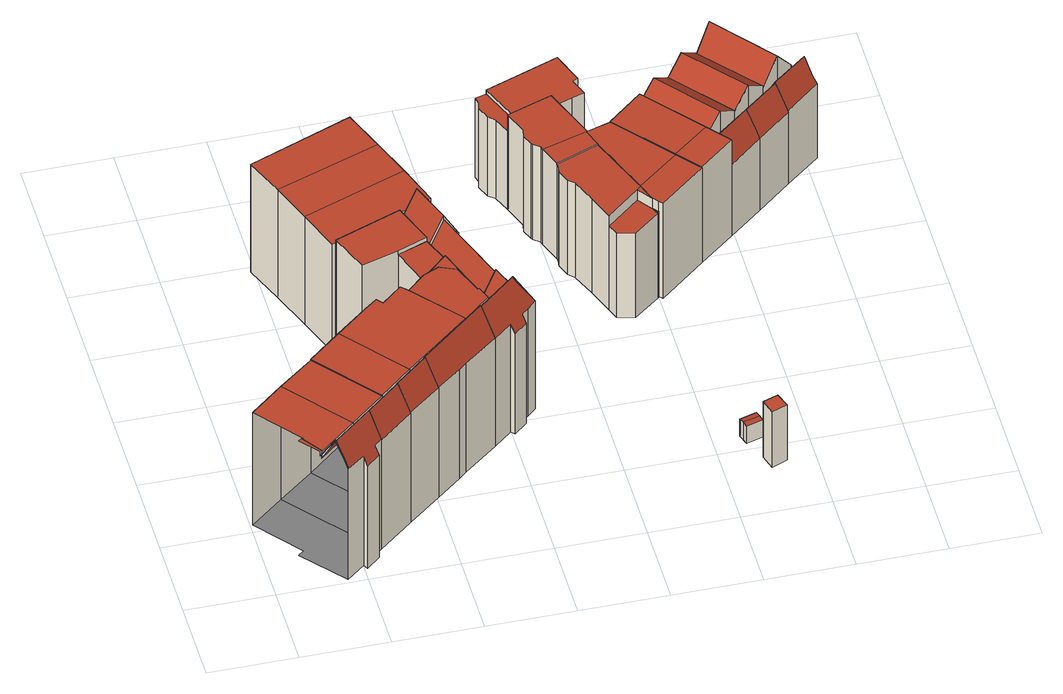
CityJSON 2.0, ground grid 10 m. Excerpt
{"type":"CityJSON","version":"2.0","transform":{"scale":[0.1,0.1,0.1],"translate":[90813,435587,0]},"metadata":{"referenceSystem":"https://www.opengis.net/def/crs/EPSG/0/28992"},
"CityObjects":{
"building1":{"type":"Building","attributes":{"TerrainHeight":0.61,"bron_tex":"UltraCAM-X 10cm juni 2008","voll_tex":"complete","bron_geo":"Lidar 15-30 punten - nov. 2008","status":"1"},"geometry":[{"type":"MultiSurface","lod":"2","boundaries":[[[0,1,2,3,4,5]],[[6,7,8,9]],[[10,11,12]],[[13,10,12,14]],[[15,16,17,18,19,20,21,22]],[[23,15,22,24]],[[25,26,27,28,29,30,31,32,33,34]],[[6,9,3,2]],[[9,8,13,14]],[[12,35,36]],[[37,11,16]],[[14,12,36,23]],[[21,38,22]],[[21,20,27,26]],[[20,19,28,27]],[[19,18,29,28]],[[18,17,30,29]],[[17,16,31,30]],[[37,15,39]],[[15,35,39]],[[0,5,25,34]],[[4,3,23,24]]],"semantics":{"surfaces":[{"type":"RoofSurface"},{"type":"GroundSurface"},{"type":"WallSurface"}],"values":[0,0,0,0,0,0,1,2,2,2,2,2,2,2,2,2,2,2,2,2,2,2]}}]},
"building2":{"type":"Building","attributes":{"TerrainHeight":0.63,"bron_tex":"UltraCAM-X 10cm juni 2008","voll_tex":"complete","bron_geo":"Lidar 15-30 punten - nov. 2008","status":"1"},"geometry":[{"type":"MultiSurface","lod":"2","boundaries":[[[5,4,40,41]],[[22,38,42,43]],[[24,22,43,44]],[[45,46,26,25]],[[42,38,26,46]],[[5,41,45,25]],[[40,4,24,44]]],"semantics":{"surfaces":[{"type":"RoofSurface"},{"type":"GroundSurface"},{"type":"WallSurface"}],"values":[0,0,0,1,2,2,2]}}]},
"building3":{"type":"Building","attributes":{"TerrainHeight":0.52,"bron_tex":"UltraCAM-X 10cm juni 2008","voll_tex":"complete","bron_geo":"Lidar 15-30 punten - nov. 2008","status":"1"},"geometry":[{"type":"MultiSurface","lod":"2","boundaries":[[[47,48,49,50]],[[51,52,53,54]],[[55,51,54,56]],[[57,58,46,45]],[[53,52,46,58]],[[52,51,43,42]],[[51,55,44,43]],[[47,50,57,45]],[[49,48,55,56]],[[48,47,41,40]]],"semantics":{"surfaces":[{"type":"RoofSurface"},{"type":"GroundSurface"},{"type":"WallSurface"}],"values":[0,0,0,1,2,2,2,2,2,2]}}]},
"building4":{"type":"Building","attributes":{"TerrainHeight":0.45,"bron_tex":"UltraCAM-X 10cm juni 2008","voll_tex":"complete","bron_geo":"Lidar 15-30 punten - nov. 2008","status":"1"},"geometry":[{"type":"MultiSurface","lod":"2","boundaries":[[[50,49,59,60,61,62,63,64]],[[65,66,67,68,69,70]],[[71,65,70,72]],[[73,74,75,76,58,57,77,78,79,80]],[[70,69,81,82]],[[69,68,75,74]],[[68,67,76,75]],[[67,66,58,76]],[[66,65,54,53]],[[72,70,82,83]],[[65,71,56,54]],[[50,64,77,57]],[[64,63,78,77]],[[63,62,79,78]],[[62,61,80,79]],[[61,60,73,80]],[[60,59,84,85]],[[59,49,71,72]]],"semantics":{"surfaces":[{"type":"RoofSurface"},{"type":"GroundSurface"},{"type":"WallSurface"}],"values":[0,0,0,1,2,2,2,2,2,2,2,2,2,2,2,2,2,2]}}]},
"building5":{"type":"Building","attributes":{"TerrainHeight":0.44,"bron_tex":"UltraCAM-X 10cm juni 2008","voll_tex":"complete","bron_geo":"Lidar 15-30 punten - nov. 2008","status":"1"},"geometry":[{"type":"MultiSurface","lod":"2","boundaries":[[[86,87,88,89]],[[90,91,92,93]],[[86,89,92,91]],[[89,88,93,92]],[[87,86,91,90]]],"semantics":{"surfaces":[{"type":"RoofSurface"},{"type":"GroundSurface"},{"type":"WallSurface"}],"values":[0,1,2,2,2]}}]},
"building6":{"type":"Building","attributes":{"TerrainHeight":0.46,"bron_tex":"UltraCAM-X 10cm juni 2008","voll_tex":"complete","bron_geo":"Lidar 15-30 punten - nov. 2008","status":"1"},"geometry":[{"type":"MultiSurface","lod":"2","boundaries":[[[88,87,94,95]],[[90,93,96,97]],[[88,95,96,93]],[[94,87,90,97]]],"semantics":{"surfaces":[{"type":"RoofSurface"},{"type":"GroundSurface"},{"type":"WallSurface"}],"values":[0,1,2,2]}}]},
"building7":{"type":"Building","attributes":{"TerrainHeight":0.47,"bron_tex":"UltraCAM-X 10cm juni 2008","voll_tex":"complete","bron_geo":"Lidar 15-30 punten - nov. 2008","status":"1"},"geometry":[{"type":"MultiSurface","lod":"2","boundaries":[[[95,94,98,99,100,101]],[[97,96,102,103,104]],[[95,101,102,96]],[[101,100,105,102]],[[100,99,103,105]],[[99,98,104,103]],[[98,94,97,104]]],"semantics":{"surfaces":[{"type":"RoofSurface"},{"type":"GroundSurface"},{"type":"WallSurface"}],"values":[0,1,2,2,2,2,2]}}]},
"building8":{"type":"Building","attributes":{"TerrainHeight":0.47,"bron_tex":"UltraCAM-X 10cm juni 2008","voll_tex":"complete","bron_geo":"Lidar 15-30 punten - nov. 2008","status":"1"},"geometry":[{"type":"MultiSurface","lod":"2","boundaries":[[[106,107,108,109,110]],[[111,112,113,114]],[[112,115,116,113]],[[103,102,117,118,119]],[[112,111,102,120]],[[111,114,117,102]],[[114,113,121,122]],[[115,112,120,105]],[[113,116,123,121]],[[107,106,105,103]],[[106,110,116,115]],[[110,109,124,125]],[[109,108,119,118]],[[108,107,103,119]]],"semantics":{"surfaces":[{"type":"RoofSurface"},{"type":"GroundSurface"},{"type":"WallSurface"}],"values":[0,0,0,1,2,2,2,2,2,2,2,2,2,2]}}]},
"building9":{"type":"Building","attributes":{"TerrainHeight":0.56,"bron_tex":"UltraCAM-X 10cm juni 2008","voll_tex":"complete","bron_geo":"Lidar 15-30 punten - nov. 2008","status":"1"},"geometry":[{"type":"MultiSurface","lod":"2","boundaries":[[[85,84,126,127,128,129,130,131]],[[132,133,134,135]],[[136,132,135,137,138,139,140,141,142]],[[82,81,143,144,145,146,147,148,149]],[[83,82,149,150]],[[151,152,153,154,155,156,157,158,159,160,161,162,163,74,73,164,165,166]],[[133,132,167,168]],[[132,136,169,167]],[[136,142,153,152]],[[142,141,154,153]],[[141,140,155,154]],[[140,139,156,155]],[[139,138,157,156]],[[138,137,158,157]],[[170,148,137,135]],[[149,170,135,171]],[[148,147,159,158]],[[147,146,160,159]],[[146,145,161,160]],[[145,144,162,161]],[[144,143,163,162]],[[143,81,74,163]],[[150,149,171,134]],[[85,131,164,73]],[[131,130,172,173]],[[130,129,174,172]],[[129,128,175,174]],[[128,127,176,175]],[[127,126,134,133]],[[126,84,83,150]]],"semantics":{"surfaces":[{"type":"RoofSurface"},{"type":"GroundSurface"},{"type":"WallSurface"}],"values":[0,0,0,0,0,1,2,2,2,2,2,2,2,2,2,2,2,2,2,2,2,2,2,2,2,2,2,2,2,2]}}]},
"building10":{"type":"Building","attributes":{"TerrainHeight":1.01,"bron_tex":"UltraCAM-X 10cm juni 2008","voll_tex":"complete","bron_geo":"Lidar 15-30 punten - nov. 2008","status":"1"},"geometry":[{"type":"MultiSurface","lod":"2","boundaries":[[[173,172,174,175,176,177]],[[125,124,178]],[[124,179,180,181,178]],[[122,121,167,169]],[[121,123,168,167]],[[118,117,152,151,166,165,164,182]],[[122,169,152,117]],[[173,177,181,180]],[[177,176,168,183]],[[125,178,184,123]],[[178,181,183,184]],[[180,179,182,164]],[[179,124,118,182]]],"semantics":{"surfaces":[{"type":"RoofSurface"},{"type":"GroundSurface"},{"type":"WallSurface"}],"values":[0,0,0,0,0,1,2,2,2,2,2,2,2]}}]},
"building11":{"type":"Building","attributes":{"TerrainHeight":2.29,"bron_tex":"UltraCAM-X 10cm juni 2008","voll_tex":"complete","bron_geo":"Lidar 15-30 punten - nov. 2008","status":"1"},"geometry":[{"type":"MultiSurface","lod":"2","boundaries":[[[185,186,187,188,189]],[[190,191,192,193,194,195,185,189,196,197]],[[198,199,200,201,202,203,204,205,206,207,208]],[[187,186,209,210]],[[186,185,211,202]],[[190,197,212,208]],[[197,196,198,212]],[[196,189,199,198]],[[185,195,203,211]],[[195,194,204,203]],[[194,193,205,204]],[[193,192,206,205]],[[192,191,207,206]],[[191,190,208,207]]],"semantics":{"surfaces":[{"type":"RoofSurface"},{"type":"GroundSurface"},{"type":"WallSurface"}],"values":[0,0,1,2,2,2,2,2,2,2,2,2,2,2]}}]},
"building12":{"type":"Building","attributes":{"TerrainHeight":2.46,"bron_tex":"UltraCAM-X 10cm juni 2008","voll_tex":"complete","bron_geo":"Lidar 15-30 punten - nov. 2008","status":"1"},"geometry":[{"type":"MultiSurface","lod":"2","boundaries":[[[213,214,215]],[[216,217,218,219,220,221]],[[215,210,209,222,223,224,225,226,227,213]],[[201,228,229,230,231,232,233,234,235,202]],[[214,213,221,220]],[[219,218,229,228]],[[218,217,230,229]],[[217,216,236,230]],[[223,222,235,234]],[[222,209,202,235]],[[213,227,216,221]],[[227,226,231,236]],[[226,225,232,231]],[[225,224,233,232]],[[224,223,234,233]]],"semantics":{"surfaces":[{"type":"RoofSurface"},{"type":"GroundSurface"},{"type":"WallSurface"}],"values":[0,0,0,1,2,2,2,2,2,2,2,2,2,2,2]}}]},
"building13":{"type":"Building","attributes":{"TerrainHeight":3.62,"bron_tex":"UltraCAM-X 10cm juni 2008","voll_tex":"complete","bron_geo":"Lidar 15-30 punten - nov. 2008","status":"1"},"geometry":[{"type":"MultiSurface","lod":"2","boundaries":[[[237,238,239,240]],[[238,241,242,239]],[[243,244,245,246]],[[237,240,244,243]],[[240,239,247,244]],[[238,237,243,248]],[[239,242,245,247]],[[242,241,246,245]],[[241,238,248,246]]],"semantics":{"surfaces":[{"type":"RoofSurface"},{"type":"GroundSurface"},{"type":"WallSurface"}],"values":[0,0,1,2,2,2,2,2,2]}}]},
"building14":{"type":"Building","attributes":{"TerrainHeight":3.78,"bron_tex":"UltraCAM-X 10cm juni 2008","voll_tex":"complete","bron_geo":"Lidar 15-30 punten - nov. 2008","status":"1"},"geometry":[{"type":"MultiSurface","lod":"2","boundaries":[[[249,250,251,252]],[[253,254,255,256]],[[249,252,256,255]],[[252,251,253,256]],[[251,250,254,253]],[[250,249,255,254]]],"semantics":{"surfaces":[{"type":"RoofSurface"},{"type":"GroundSurface"},{"type":"WallSurface"}],"values":[0,1,2,2,2,2]}}]},
"building15":{"type":"Building","attributes":{"TerrainHeight":2.05,"bron_tex":"UltraCAM-X 10cm juni 2008","voll_tex":"complete","bron_geo":"Lidar 15-30 punten - nov. 2008","status":"1"},"geometry":[{"type":"MultiSurface","lod":"2","boundaries":[[[257,258,259,260,261,262,263,264]],[[265,266,267,268,269,270,271,272]],[[273,274,275,276,277,278,279,198,208,280,281,282,283]],[[263,262,208,212]],[[262,261,280,208]],[[261,260,281,280]],[[260,259,282,281]],[[259,258,283,282]],[[258,257,273,283]],[[272,271,275,284]],[[271,270,276,275]],[[270,269,277,276]],[[269,268,278,277]],[[268,267,279,278]],[[267,266,198,279]],[[266,265,212,198]],[[265,272,264,263]]],"semantics":{"surfaces":[{"type":"RoofSurface"},{"type":"GroundSurface"},{"type":"WallSurface"}],"values":[0,0,1,2,2,2,2,2,2,2,2,2,2,2,2,2,2]}}]},
"building16":{"type":"Building","attributes":{"TerrainHeight":2.37,"bron_tex":"UltraCAM-X 10cm juni 2008","voll_tex":"complete","bron_geo":"Lidar 15-30 punten - nov. 2008","status":"1"},"geometry":[{"type":"MultiSurface","lod":"2","boundaries":[[[285,286,287,288,289,290,291]],[[189,188,187,285,291,292]],[[293,294,295]],[[296,297,298,299,300,228,201,200,199]],[[289,288,299,298]],[[288,287,300,299]],[[287,286,293,295]],[[286,285,215,214]],[[189,292,296,199]],[[285,187,210,215]],[[295,294,228,300]],[[294,293,220,219]]],"semantics":{"surfaces":[{"type":"RoofSurface"},{"type":"GroundSurface"},{"type":"WallSurface"}],"values":[0,0,0,1,2,2,2,2,2,2,2,2]}}]},
"building17":{"type":"Building","attributes":{"TerrainHeight":2.28,"bron_tex":"UltraCAM-X 10cm juni 2008","voll_tex":"complete","bron_geo":"Lidar 15-30 punten - nov. 2008","status":"1"},"geometry":[{"type":"MultiSurface","lod":"2","boundaries":[[[301,302,303,304,305,306]],[[307,301,306,308]],[[309,310,311,298,297,296]],[[306,305,310,312]],[[305,304,313,314]],[[304,303,298,311]],[[303,302,290,289]],[[302,301,291,290]],[[307,308,309,296]],[[308,306,312,309]],[[301,307,292,291]]],"semantics":{"surfaces":[{"type":"RoofSurface"},{"type":"GroundSurface"},{"type":"WallSurface"}],"values":[0,0,1,2,2,2,2,2,2,2,2]}}]},
"building18":{"type":"Building","attributes":{"TerrainHeight":2.13,"bron_tex":"UltraCAM-X 10cm juni 2008","voll_tex":"complete","bron_geo":"Lidar 15-30 punten - nov. 2008","status":"1"},"geometry":[{"type":"MultiSurface","lod":"2","boundaries":[[[315,316,317,318]],[[316,314,313,319,320,317]],[[321,322,323,324]],[[325,326,321,324]],[[327,328,329,311,310,309]],[[316,315,312,330]],[[319,313,311,329]],[[314,316,330,310]],[[322,321,331,309]],[[324,323,315,332]],[[323,322,309,312]],[[321,326,327,331]],[[326,325,333,327]],[[325,324,332,318]]],"semantics":{"surfaces":[{"type":"RoofSurface"},{"type":"GroundSurface"},{"type":"WallSurface"}],"values":[0,0,0,0,1,2,2,2,2,2,2,2,2,2]}}]},
"building19":{"type":"Building","attributes":{"TerrainHeight":2.13,"bron_tex":"UltraCAM-X 10cm juni 2008","voll_tex":"complete","bron_geo":"Lidar 15-30 punten - nov. 2008","status":"1"},"geometry":[{"type":"MultiSurface","lod":"2","boundaries":[[[317,334,335,318]],[[317,320,319,336,337,334]],[[338,339,340,341]],[[341,340,342,343]],[[344,345,346,329,328,327]],[[338,341,347,327]],[[340,339,318,348]],[[339,338,327,333]],[[341,343,344,347]],[[343,342,349,344]],[[342,340,348,335]],[[336,319,329,346]]],"semantics":{"surfaces":[{"type":"RoofSurface"},{"type":"GroundSurface"},{"type":"WallSurface"}],"values":[0,0,0,0,1,2,2,2,2,2,2,2]}}]},
"building20":{"type":"Building","attributes":{"TerrainHeight":1.95,"bron_tex":"UltraCAM-X 10cm juni 2008","voll_tex":"complete","bron_geo":"Lidar 15-30 punten - nov. 2008","status":"1"},"geometry":[{"type":"MultiSurface","lod":"2","boundaries":[[[350,351,352,353]],[[351,354,355,356,357,352]],[[358,359,360,361]],[[362,358,361,363]],[[364,365,366,346,345,344]],[[359,358,367,344]],[[361,360,350,368]],[[360,359,344,349]],[[358,362,364,367]],[[362,363,369,364]],[[363,361,368,353]],[[353,352,370,371]],[[351,350,335,334]],[[352,357,372,370]],[[357,356,373,372]],[[356,355,346,366]],[[355,354,337,336]],[[354,351,334,337]]],"semantics":{"surfaces":[{"type":"RoofSurface"},{"type":"GroundSurface"},{"type":"WallSurface"}],"values":[0,0,0,0,1,2,2,2,2,2,2,2,2,2,2,2,2,2]}}]}
},
"vertices":[
[3,111,159],[45,59,159],[42,57,159],[58,34,159],[101,70,159],[41,143,159],[42,57,161],[38,54,161],[56,33,161],[58,34,161],[68,18,187],[79,5,158],[69,19,187],[56,33,155],[58,34,155],[70,18,187],[79,5,156],[100,22,155],[103,17,144],[119,30,144],[115,35,155],[124,42,155],[114,55,187],[58,34,150],[101,70,150],[41,143,0],[124,42,0],[115,35,0],[119,30,0],[103,17,0],[100,22,0],[79,5,0],[38,54,0],[45,59,0],[3,111,0],[69,18,187],[69,19,186],[72,15,180],[124,42,154],[70,18,186],
[140,103,159],[81,175,159],[164,75,154],[153,88,187],[140,103,150],[81,175,0],[164,75,0],
[81,175,160],[140,103,160],[178,135,160],[119,207,160],[153,88,188],[164,75,155],[202,106,154],[191,120,188],[140,103,151],[178,135,151],[119,207,0],[202,106,0],
[254,198,160],[206,255,160],[199,262,160],[176,242,160],[170,249,160],[156,238,160],[191,120,189],[202,106,155],[230,129,154],[239,137,154],[278,168,153],[266,183,189],[178,135,152],[254,198,152],[206,255,0],[278,168,0],[239,137,0],[230,129,0],[156,238,0],[170,249,0],[176,242,0],[199,262,0],[278,168,152],[266,183,187],[254,198,151],[254,198,159],[206,255,159],
[96,493,152],[114,448,152],[232,491,152],[214,539,152],[114,448,0],[96,493,0],[214,539,0],[232,491,0],
[131,401,152],[249,445,152],[249,445,0],[131,401,0],
[149,353,151],[153,354,151],[229,383,151],[266,397,151],[266,397,0],[153,354,0],[149,353,0],[229,383,0],
[229,383,155],[153,354,155],[170,309,155],[212,322,155],[246,335,155],[266,397,142],[249,390,175],[266,342,175],[284,349,141],[229,383,138],[246,335,138],[284,349,0],[212,322,0],[170,309,0],[249,390,0],[266,342,170],[284,349,136],[246,335,132],[212,322,150],[246,335,150],
[285,225,159],[279,241,159],[277,240,159],[264,275,159],[246,283,159],[228,275,159],[299,249,174],[279,241,137],[285,225,137],[310,219,174],[318,255,139],[333,215,138],[329,226,138],[327,232,139],[332,234,129],[325,253,129],[320,251,139],[299,186,152],[303,182,141],[318,195,141],[315,199,151],[323,206,151],[333,215,152],[310,220,187],[285,225,151],[277,240,0],[318,255,0],[320,251,0],[325,253,0],[332,234,0],[327,232,0],[329,226,0],[333,215,0],[323,206,0],[315,199,0],[318,195,0],[303,182,0],[299,186,0],[228,275,0],[246,283,0],[264,275,0],[299,249,170],[279,241,132],[318,255,134],[310,219,187],[310,220,174],[246,283,155],[228,275,155],[264,275,155],[277,240,155],[279,241,155],
[258,303,155],[246,334,150],[228,276,150],[228,275,150],[258,303,150],[228,276,0],[258,303,132],[246,334,132],
[402,461,134],[411,436,134],[460,455,134],[453,476,134],[454,477,134],[380,522,134],[390,495,134],[388,485,134],[393,473,134],[394,471,134],[401,465,134],[431,540,134],[394,527,134],[431,540,0],[454,477,0],[453,476,0],[460,455,0],[411,436,0],[401,465,0],[394,471,0],[393,473,0],[388,485,0],[390,495,0],[380,522,0],[411,436,133],[460,455,133],[402,461,0],[394,527,0],
[483,377,133],[495,360,133],[488,381,133],[445,345,119],[450,332,119],[469,327,119],[499,351,119],[495,360,119],[483,377,119],[412,433,133],[411,424,133],[416,409,133],[423,403,133],[434,375,133],[445,345,133],[499,351,0],[469,327,0],[450,332,0],[434,375,0],[423,403,0],[416,409,0],[411,424,0],[412,433,0],[445,345,0],
[530,122,24],[532,116,25],[551,121,25],[549,128,24],[534,109,24],[553,115,24],[530,122,0],[549,128,0],[553,115,0],[534,109,0],[551,121,0],[532,116,0],
[546,85,78],[551,67,78],[569,74,78],[563,91,78],[569,74,0],[551,67,0],[546,85,0],[563,91,0],
[359,579,111],[361,572,111],[359,563,111],[365,548,111],[372,542,111],[380,522,111],[394,527,111],[372,583,111],[394,527,117],[431,540,117],[456,549,117],[470,554,117],[463,574,117],[469,577,117],[456,614,117],[372,583,117],[359,579,0],[448,611,0],[456,614,0],[469,577,0],[463,574,0],[470,554,0],[456,549,0],[372,542,0],[365,548,0],[359,563,0],[361,572,0],[372,583,0],
[488,381,134],[495,360,134],[500,353,134],[504,349,134],[557,393,134],[553,397,134],[535,419,134],[481,485,134],[495,360,120],[499,351,120],[500,353,120],[481,485,0],[553,397,0],[557,393,0],[504,349,0],[500,353,0],
[535,419,135],[553,397,135],[557,393,135],[597,426,135],[594,430,135],[576,452,135],[481,485,135],[521,519,135],[521,519,0],[594,430,0],[597,426,0],[576,452,0],[597,426,100],[594,430,110],
[576,452,102],[586,440,133],[624,471,133],[614,484,102],[635,457,101],[632,461,110],[540,535,139],[521,519,122],[576,452,121],[595,468,139],[614,484,122],[559,551,122],[559,551,0],[632,461,0],[635,457,0],[586,440,0],[540,535,0],[595,468,102],[614,484,0],
[663,503,133],[653,516,102],[674,490,101],[671,493,111],[559,551,120],[614,484,120],[633,500,139],[578,567,139],[653,516,120],[597,583,120],[597,583,0],[671,493,0],[674,490,0],[578,567,0],[633,500,102],[653,516,0],
[653,516,104],[663,503,135],[702,534,135],[691,547,104],[671,493,112],[674,490,103],[713,522,104],[709,525,113],[616,600,145],[597,583,114],[653,516,115],[672,531,145],[636,616,114],[691,547,114],[636,616,0],[709,525,0],[713,522,0],[616,600,0],[672,531,104],[691,547,0],[702,534,132],[691,547,101],[709,525,110],[713,522,101]
]}
